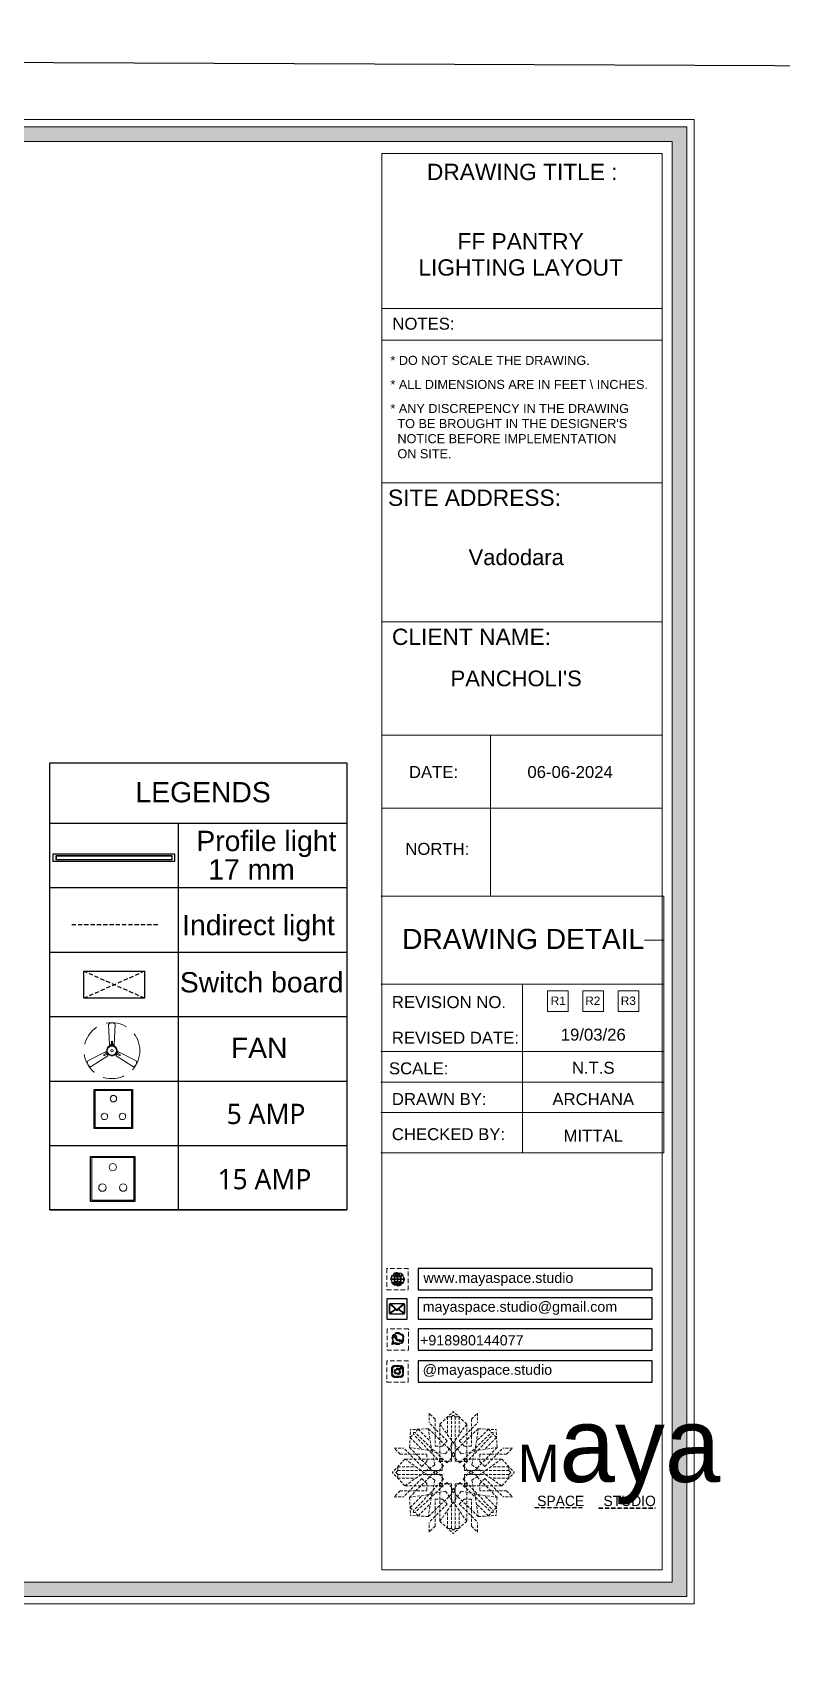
# Model space of a CAD drawing. Header units: millimetres. Extents: x 56222 to 3066687, y -650199 to -121287.
# Drawn here: x 134006.3 to 134095.5, y -184491.2 to -184297.6 of the extents above; entities that cross this region are included whole.
import ezdxf
from ezdxf.enums import TextEntityAlignment as Align

# ---------------------------------------------------------------- set-up
doc = ezdxf.new("R2010")
doc.units = ezdxf.units.MM
doc.header["$MEASUREMENT"] = 0
for name, pattern in [('00 . GROUND FLOOR$0$DASHED', [0.75, 0.5, -0.25]), ('DASHED', [0.75, 0.5, -0.25]), ('DASHED2', [0.375, 0.25, -0.125]), ('DASHEDX2', [1.5, 1, -0.5])]:
    doc.linetypes.add(name, pattern=pattern)
for name, color, linetype, lineweight in [('Dimension', 10, 'DASHEDX2', 20), ('el', 7, 'Continuous', 20), ('ELEC-wires', 1, 'DASHED2', 13), ('Electrical', 84, 'Continuous', 30), ('FURNITURE-1', 252, 'Continuous', 13), ('hatch-rcc', 251, 'Continuous', 9), ('NAME PLATE', 7, 'Continuous', 25), ('TILE', 14, 'Continuous', 9)]:
    doc.layers.add(name, color=color, linetype=linetype, lineweight=lineweight)
doc.styles.add('Arial', font='arial.ttf')
doc.styles.get("Standard").update_dxf_attribs({"font": 'arial.ttf', "height": 6})

# ---------------------------------------------------------------- blocks, each defined once
blk = doc.blocks.new('FSFSF')
at = {"color": 42, "lineweight": 5, "true_color": 0xe0ac11}
for p, q in [((28600.03, 143.51), (28600.03, 140.16)), ((28602.15, 141.41), (28600.03, 143.51)), ((28603.86, 139.69), (28608.58, 144.08)), ((28613.31, 139.69), (28608.58, 144.08)), ((28615.02, 141.41), (28617.14, 143.51)), ((28617.14, 143.51), (28617.14, 140.16)), ((28593.19, 131.45), (28593.54, 137.71)), ((28599.8, 138.06), (28593.54, 137.71)), ((28596.24, 137.86), (28595.12, 136.69)), ((28596.24, 137.86), (28600.47, 133.65)), ((28601.03, 130), (28599.8, 138.06)), ((28599.8, 138.05), (28608.58, 129.56)), ((28606.47, 133.76), (28600.03, 140.16)), ((28602.15, 141.41), (28602.15, 131.95)), ((28603.86, 126.58), (28603.86, 139.69)), ((28603.86, 139.69), (28608.58, 133.02)), ((28607.9, 142.22), (28606.58, 142.22)), ((28606.58, 142.22), (28606.58, 135.84)), ((28607.9, 142.22), (28608.58, 142.85)), ((28607.9, 142.22), (28607.9, 126.58)), ((28609.27, 142.22), (28608.59, 142.85)), ((28613.31, 139.69), (28608.59, 133.02)), ((28617.37, 138.05), (28608.59, 129.56)), ((28609.27, 142.22), (28609.27, 126.58)), ((28609.27, 142.22), (28610.59, 142.22)), ((28610.59, 142.22), (28610.59, 135.84)), ((28610.7, 133.76), (28617.14, 140.16)), ((28613.31, 126.58), (28613.31, 139.69)), ((28615.02, 141.41), (28615.02, 131.95)), ((28616.14, 130), (28617.37, 138.06)), ((28620.93, 137.86), (28616.7, 133.65)), ((28617.37, 138.06), (28623.63, 137.71)), ((28620.93, 137.86), (28622.05, 136.69)), ((28624, 131.45), (28623.65, 137.71)), ((28593.39, 135), (28594.56, 136.12)), ((28593.39, 135), (28597.6, 130.78)), ((28595.12, 136.69), (28594.53, 136.69)), ((28594.56, 136.12), (28594.56, 136.71)), ((28605.17, 124.98), (28594.56, 136.12)), ((28606.27, 126.08), (28595.12, 136.69)), ((28604.75, 131.95), (28602.15, 131.95)), ((28606.47, 133.76), (28604.75, 131.95)), ((28605.86, 129.18), (28608.58, 133.02)), ((28611.31, 129.18), (28608.59, 133.02)), ((28610.7, 133.76), (28612.42, 131.95)), ((28610.9, 126.08), (28622.05, 136.69)), ((28612.02, 124.98), (28622.62, 136.12)), ((28612.42, 131.95), (28615.02, 131.95)), ((28623.8, 135), (28619.59, 130.78)), ((28622.05, 136.69), (28622.64, 136.69)), ((28622.62, 136.12), (28622.62, 136.71)), ((28623.8, 135), (28622.62, 136.12)), ((28591.56, 127.39), (28587.17, 122.66)), ((28587.73, 131.22), (28591.08, 131.22)), ((28589.84, 129.1), (28587.73, 131.22)), ((28589.84, 129.1), (28599.29, 129.1)), ((28597.49, 124.78), (28591.08, 131.22)), ((28604.66, 127.39), (28591.56, 127.39)), ((28591.56, 127.39), (28598.23, 122.67)), ((28593.19, 131.45), (28601.69, 122.67)), ((28601.25, 130.22), (28593.19, 131.45)), ((28597.49, 124.78), (28599.29, 126.5)), ((28599.29, 126.5), (28599.29, 129.1)), ((28605.86, 129.18), (28601.03, 130)), ((28602.07, 125.39), (28601.25, 130.22)), ((28603.68, 126.54), (28603.68, 127.39)), ((28604.66, 126.54), (28603.68, 126.54)), ((28604.71, 127.57), (28603.86, 127.57)), ((28607.9, 126.58), (28603.86, 126.58)), ((28604.66, 123.35), (28604.66, 127.39)), ((28604.7, 126.58), (28604.71, 127.57)), ((28606.27, 126.08), (28608.58, 128.27)), ((28607.9, 128.92), (28608.58, 129.56)), ((28607.9, 128.92), (28608.58, 128.27)), ((28609.27, 128.92), (28608.59, 129.56)), ((28609.27, 128.92), (28608.59, 128.27)), ((28610.9, 126.08), (28608.59, 128.27)), ((28609.27, 126.58), (28613.31, 126.58)), ((28611.31, 129.18), (28616.14, 130)), ((28612.46, 126.58), (28612.46, 127.57)), ((28612.46, 127.57), (28613.31, 127.57)), ((28612.52, 123.35), (28612.52, 127.39)), ((28612.52, 127.39), (28625.63, 127.39)), ((28612.52, 126.54), (28613.51, 126.54)), ((28613.51, 126.54), (28613.51, 127.39)), ((28615.12, 125.39), (28615.94, 130.22)), ((28623.99, 131.45), (28615.5, 122.67)), ((28615.94, 130.22), (28624, 131.45)), ((28627.34, 129.1), (28617.89, 129.1)), ((28617.89, 126.5), (28617.89, 129.1)), ((28619.7, 124.78), (28617.89, 126.5)), ((28625.63, 127.39), (28618.96, 122.67)), ((28619.7, 124.78), (28626.1, 131.22)), ((28625.63, 127.39), (28630.02, 122.66)), ((28629.45, 131.22), (28626.1, 131.22)), ((28627.34, 129.1), (28629.45, 131.22)), ((28591.56, 117.94), (28587.17, 122.66)), ((28589.03, 123.35), (28588.4, 122.67)), ((28589.03, 121.98), (28588.4, 122.65)), ((28589.03, 123.35), (28589.03, 124.67)), ((28589.03, 124.67), (28595.4, 124.67)), ((28589.03, 123.35), (28604.66, 123.35)), ((28589.03, 121.98), (28604.66, 121.98)), ((28589.03, 121.98), (28589.03, 120.66)), ((28589.03, 120.66), (28595.4, 120.66)), ((28597.49, 120.54), (28591.08, 114.11)), ((28591.56, 117.94), (28598.23, 122.65)), ((28593.19, 113.88), (28601.69, 122.65)), ((28605.17, 120.35), (28594.56, 109.2)), ((28597.49, 120.54), (28599.29, 118.83)), ((28602.07, 125.39), (28598.23, 122.67)), ((28602.07, 119.94), (28598.23, 122.65)), ((28602.33, 123.35), (28601.69, 122.67)), ((28602.33, 121.98), (28601.69, 122.65)), ((28602.33, 123.35), (28602.97, 122.67)), ((28602.33, 121.98), (28602.97, 122.65)), ((28605.17, 124.98), (28602.97, 122.67)), ((28605.17, 120.35), (28602.97, 122.65)), ((28604.66, 121.98), (28604.66, 117.94)), ((28612.02, 124.98), (28614.21, 122.67)), ((28612.02, 120.35), (28614.21, 122.65)), ((28612.02, 120.35), (28622.62, 109.2)), ((28628.16, 123.35), (28612.52, 123.35)), ((28612.52, 121.98), (28612.52, 117.94)), ((28628.16, 121.98), (28612.52, 121.98)), ((28614.85, 123.35), (28614.21, 122.67)), ((28614.85, 121.98), (28614.21, 122.65)), ((28614.85, 123.35), (28615.5, 122.67)), ((28614.85, 121.98), (28615.5, 122.65)), ((28615.12, 125.39), (28618.96, 122.67)), ((28615.12, 119.94), (28618.96, 122.65)), ((28623.99, 113.88), (28615.5, 122.65)), ((28619.7, 120.54), (28617.89, 118.83)), ((28625.63, 117.94), (28618.96, 122.65)), ((28619.7, 120.54), (28626.1, 114.11)), ((28628.16, 124.67), (28621.78, 124.67)), ((28628.16, 120.66), (28621.78, 120.66)), ((28625.63, 117.94), (28630.02, 122.66)), ((28628.16, 123.35), (28628.16, 124.67)), ((28628.16, 123.35), (28628.78, 122.67)), ((28628.16, 121.98), (28628.78, 122.65)), ((28628.16, 121.98), (28628.16, 120.66)), ((28589.84, 116.23), (28587.73, 114.11)), ((28589.84, 116.23), (28599.29, 116.23)), ((28604.66, 117.94), (28591.56, 117.94)), ((28601.25, 115.1), (28593.19, 113.87)), ((28593.39, 110.32), (28597.6, 114.55)), ((28606.27, 119.15), (28595.12, 108.54)), ((28599.29, 118.83), (28599.29, 116.23)), ((28599.8, 107.17), (28608.58, 115.67)), ((28601.03, 115.23), (28599.8, 107.17)), ((28605.86, 116.05), (28601.03, 115.23)), ((28602.07, 119.94), (28601.25, 115.1)), ((28604.66, 118.78), (28603.68, 118.78)), ((28603.68, 118.78), (28603.68, 117.94)), ((28607.9, 118.65), (28603.86, 118.65)), ((28603.86, 118.65), (28603.86, 105.54)), ((28604.71, 117.66), (28603.86, 117.66)), ((28604.7, 118.65), (28604.71, 117.66)), ((28605.86, 116.05), (28608.58, 112.21)), ((28606.27, 119.15), (28608.58, 116.96)), ((28607.9, 103.01), (28607.9, 118.65)), ((28607.9, 116.31), (28608.58, 116.96)), ((28607.9, 116.31), (28608.58, 115.67)), ((28610.9, 119.15), (28608.59, 116.96)), ((28609.27, 116.31), (28608.59, 116.96)), ((28609.27, 116.31), (28608.59, 115.67)), ((28611.31, 116.05), (28608.59, 112.21)), ((28617.37, 107.17), (28608.59, 115.67)), ((28609.27, 118.65), (28613.31, 118.65)), ((28609.27, 103.01), (28609.27, 118.65)), ((28610.9, 119.15), (28622.05, 108.54)), ((28611.31, 116.05), (28616.14, 115.23)), ((28612.46, 118.65), (28612.46, 117.66)), ((28612.46, 117.66), (28613.31, 117.66)), ((28612.52, 118.78), (28613.51, 118.78)), ((28612.52, 117.94), (28625.63, 117.94)), ((28613.31, 118.65), (28613.31, 105.54)), ((28613.51, 118.78), (28613.51, 117.94)), ((28615.12, 119.94), (28615.94, 115.1)), ((28615.94, 115.1), (28624, 113.87)), ((28616.14, 115.23), (28617.37, 107.17)), ((28617.89, 118.83), (28617.89, 116.23)), ((28627.34, 116.23), (28617.89, 116.23)), ((28623.8, 110.32), (28619.59, 114.55)), ((28627.34, 116.23), (28629.45, 114.11)), ((28587.73, 114.11), (28591.08, 114.11)), ((28593.19, 113.87), (28593.54, 107.62)), ((28593.39, 110.32), (28594.56, 109.2)), ((28594.56, 109.2), (28594.56, 108.61)), ((28596.24, 107.37), (28600.47, 111.58)), ((28606.47, 111.47), (28600.03, 105.07)), ((28602.15, 103.82), (28602.15, 113.27)), ((28604.75, 113.27), (28602.15, 113.27)), ((28603.86, 105.54), (28608.58, 112.21)), ((28606.47, 111.47), (28604.75, 113.27)), ((28606.58, 103.01), (28606.58, 109.38)), ((28613.31, 105.54), (28608.59, 112.21)), ((28610.59, 103.01), (28610.59, 109.38)), ((28610.7, 111.47), (28612.42, 113.27)), ((28610.7, 111.47), (28617.14, 105.07)), ((28612.42, 113.27), (28615.02, 113.27)), ((28615.02, 103.82), (28615.02, 113.27)), ((28620.93, 107.37), (28616.7, 111.58)), ((28623.8, 110.32), (28622.62, 109.2)), ((28622.62, 109.2), (28622.62, 108.61)), ((28624, 113.87), (28623.65, 107.62)), ((28629.45, 114.11), (28626.1, 114.11)), ((28599.8, 107.17), (28593.54, 107.52)), ((28595.12, 108.54), (28594.53, 108.54)), ((28596.24, 107.37), (28595.12, 108.54)), ((28600.03, 101.71), (28600.03, 105.07)), ((28602.15, 103.82), (28600.03, 101.71)), ((28603.86, 105.54), (28608.58, 101.15)), ((28607.9, 103.01), (28606.58, 103.01)), ((28607.9, 103.01), (28608.58, 102.38)), ((28613.31, 105.54), (28608.58, 101.15)), ((28609.27, 103.01), (28608.59, 102.38)), ((28609.27, 103.01), (28610.59, 103.01)), ((28615.02, 103.82), (28617.14, 101.71)), ((28617.14, 101.71), (28617.14, 105.07)), ((28617.37, 107.17), (28623.63, 107.52)), ((28620.93, 107.37), (28622.05, 108.54)), ((28622.05, 108.54), (28622.64, 108.54))]:
    blk.add_line(p, q, dxfattribs=at)
blk = doc.blocks.new('hgwg')
at = {"layer": 'Dimension', "true_color": 0xd39e00}
h = blk.add_hatch(color=42, dxfattribs=at)
h.dxf.hatch_style = 1
h.paths.add_polyline_path([(27505.71, 45.05), (27494.27, 45.05), (27494.27, 44.9), (27505.71, 44.9)])
h = blk.add_hatch(color=42, dxfattribs=at)
h.dxf.hatch_style = 1
h.paths.add_polyline_path([(27523.3, 44.9), (27509.68, 44.9), (27509.68, 44.75), (27523.3, 44.75)])
at = {"layer": 'Dimension', "color": 42, "true_color": 0xd39e00}
for p, q in [((27494.27, 45.05), (27505.71, 45.05)), ((27494.27, 44.9), (27494.27, 45.05)), ((27494.27, 44.9), (27505.71, 44.9)), ((27505.71, 45.05), (27505.71, 44.9)), ((27509.68, 44.9), (27523.3, 44.9)), ((27509.68, 44.9), (27509.68, 44.75)), ((27509.68, 44.75), (27523.3, 44.75)), ((27523.3, 44.75), (27523.3, 44.9))]:
    blk.add_line(p, q, dxfattribs=at)
at = {"layer": 'Dimension', "color": 42, "true_color": 0xd39e00, "attachment_point": 1}
for s, width, insert, char_height in [('{\\fCinzel|b0|i0|c0|p2;\\H1.5x;M\\fAmsterdam One|b0|i0|c0|p2;\\H2x;aya}', 85.3277, (27490.17, 69.17), 6), ('{\\fCinzel|b0|i0|c0|p0;SPACE     STUDIO}', 66.129, (27494.83, 47.86), 2.5)]:
    blk.add_mtext_dynamic_manual_height_columns(s, width=width, gutter_width=30, heights=[0], dxfattribs=dict(at, insert=insert, char_height=char_height))
blk = doc.blocks.new('QEGW4TG')
at = {"layer": 'Dimension', "true_color": 0x000000}
h = blk.add_hatch(color=18, dxfattribs=at)
h.dxf.hatch_style = 1
h.paths.add_polyline_path([(1.19, 1.98), (1.03, 1.3, 0.550912), (1.11, 1.23), (1.75, 1.39, 6.344125)])
h.paths.add_polyline_path([(1.81, 1.7), (1.4, 1.6), (1.5, 2.03, -9.071339)], flags=16)
h.paths.add_polyline_path([(1.75, 2.69, -0.387513), (1.89, 3.19, -0.360742), (2.01, 3.18), (2.17, 2.86, -0.071517), (2.06, 2.73, 0.321676), (2.05, 2.65, 0.122183), (2.53, 2.25, 0.066047), (2.69, 1.93, 0.375674), (3.11, 2.16, 0.526753), (3.03, 2.29), (2.79, 2.37, 0.273721), (2.69, 2.34, 0.040749), (2.63, 2.27, -2.427977), (2.45, 2, -0.190785)], flags=0)
h = blk.add_hatch(color=18, dxfattribs=at)
h.dxf.hatch_style = 1
h.paths.add_polyline_path([(2.69, 2.34, 0.040749), (2.63, 2.27, -0.441282), (2.53, 2.25, -0.11828), (2.06, 2.64, -0.441282), (2.07, 2.74, 0.040749), (2.13, 2.81, 0.290083), (2.14, 2.92), (2.01, 3.18, 0.316231), (1.91, 3.2, 0.190337), (1.73, 3, 0.170513), (1.72, 2.74, 0.252784), (2.69, 1.93, 0.170513), (2.95, 1.97, 0.190337), (3.11, 2.18, 0.466684), (3.03, 2.29), (2.79, 2.37, 0.273721)])
for p, q in [((1.19, 1.98), (1.03, 1.3)), ((1.1, 1.23), (1.75, 1.39)), ((1.5, 2.03), (1.4, 1.6)), ((1.4, 1.6), (1.81, 1.7)), ((2.01, 3.18), (2.14, 2.92)), ((3.07, 2.28), (2.8, 2.36))]:
    blk.add_line(p, q)
blk.add_lwpolyline([(0, 0), (4.68, 0), (4.68, 4.68), (0, 4.68)], close=True)
for centre, radius, start, end in [((2.39, 2.56), 1.34, 241.4727, 205.6422), ((2.39, 2.56), 1.04, 235.9962, 210.8333), ((1.09, 1.29), 0.0598, 164.8483, 282.1458), ((2.09, 2.87), 0.39, 159.7007, 198.4072), ((2.96, 3.23), 1.33, 201.4218, 258.1669), ((2.07, 2.87), 0.364, 118.9685, 159.3648), ((1.94, 3.12), 0.0896, 41.8985, 123.1344), ((2.11, 2.68), 0.066, 135.9932, 224.8892), ((1.67, 3.16), 0.586, 312.4617, 321.8728), ((3.12, 3.42), 1.31, 216.5455, 243.5279), ((2.05, 2.87), 0.104, 320.3924, 28.6971), ((2.57, 2.3), 0.066, 234.2482, 323.1441), ((3.11, 1.94), 0.586, 137.2645, 146.6756), ((2.76, 2.27), 0.104, 70.4402, 138.745), ((2.75, 2.31), 0.39, 260.7301, 299.4366), ((2.76, 2.29), 0.364, 299.7725, 340.1688), ((3.03, 2.2), 0.0896, 336.0029, 57.2388)]:
    blk.add_arc(centre, radius, start, end)
blk = doc.blocks.new('ASGERG')
at = {"layer": 'Dimension', "true_color": 0x000000}
h = blk.add_hatch(color=18, dxfattribs=at)
h.dxf.hatch_style = 1
h.paths.add_polyline_path([(0.99, 1.7, 0.402382), (1.83, 1.03), (2.96, 1.03, 0.426145), (3.66, 1.9), (3.66, 2.99, 0.402382), (2.83, 3.67), (1.69, 3.67, 0.426145), (0.99, 2.79)])
h.paths.add_polyline_path([(1.27, 1.72, 0.402382), (1.8, 1.3), (2.94, 1.3, 0.426145), (3.38, 1.85), (3.38, 2.97, 0.402382), (2.85, 3.4), (1.72, 3.4, 0.426145), (1.27, 2.85)], flags=16)
h.paths.add_polyline_path([(3.02, 2.35, -1), (1.64, 2.35, -1)], flags=0)
h.paths.add_polyline_path([(2.74, 2.35, -1), (1.92, 2.35, -1)], flags=0)
h.paths.add_polyline_path([(3.19, 3.02, -1), (2.86, 3.02, -1)], flags=0)
h.paths.add_polyline_path([(1.64, 2.35, 1), (3.02, 2.35, 1)], flags=0)
h = blk.add_hatch(color=18, dxfattribs=at)
h.dxf.hatch_style = 1
h.paths.add_polyline_path([(1.64, 2.35, 1), (3.02, 2.35, 1)])
h.paths.add_polyline_path([(2.74, 2.35, 1), (1.92, 2.35, 1)], flags=16)
h = blk.add_hatch(color=18, dxfattribs=at)
h.dxf.hatch_style = 1
h.paths.add_polyline_path([(3.19, 3.02, 1), (2.86, 3.02, 1)])
for p, q in [((1.69, 3.67), (2.96, 3.67)), ((0.99, 2.99), (0.99, 1.7)), ((1.27, 2.97), (1.27, 1.72)), ((1.69, 1.03), (2.96, 1.03)), ((2.94, 3.4), (1.72, 3.4)), ((2.94, 1.3), (1.72, 1.3)), ((3.38, 2.97), (3.38, 1.72)), ((3.66, 2.99), (3.66, 1.7))]:
    blk.add_line(p, q)
blk.add_lwpolyline([(0, 0), (4.68, 0), (4.68, 4.68), (0, 4.68)], close=True)
for centre, radius in [((2.33, 2.35), 0.694), ((2.33, 2.35), 0.414), ((3.02, 3.02), 0.168)]:
    blk.add_circle(centre, radius)
for centre, radius, start, end in [((1.76, 2.89), 0.778, 94.8631, 172.8127), ((2.89, 2.89), 0.778, 7.1873, 85.1369), ((1.76, 1.8), 0.778, 187.1873, 265.1369), ((1.76, 2.91), 0.491, 94.8631, 172.8127), ((1.76, 1.78), 0.491, 187.1873, 265.1369), ((2.9, 2.91), 0.491, 7.1873, 85.1369), ((2.9, 1.78), 0.491, 274.8631, 352.8127), ((2.89, 1.8), 0.778, 274.8631, 352.8127)]:
    blk.add_arc(centre, radius, start, end)
blk = doc.blocks.new('DTGWEGEARG')
at = {"layer": 'Dimension', "true_color": 0x000000}
h = blk.add_hatch(color=18, dxfattribs=at)
h.dxf.hatch_style = 1
h.paths.add_polyline_path([(3.83, 2.34, 1), (0.85, 2.34, 1)])
h.paths.add_polyline_path([(2.41, 1.12), (2.41, 1.69, -0.058279), (2.81, 1.63, -0.103353)], flags=16)
h.paths.add_polyline_path([(2.26, 1.13, -0.101741), (1.87, 1.63, -0.057171), (2.26, 1.69)], flags=16)
h.paths.add_polyline_path([(2.17, 1.01, -0.105795), (1.72, 1.58, 0.055205), (1.38, 1.41, 0.169822)], flags=16)
h.paths.add_polyline_path([(3.02, 1.72, 0.081336), (3.13, 2.27), (3.68, 2.27, -0.152069), (3.4, 1.52, 0.05687)], flags=16)
h.paths.add_polyline_path([(2.87, 1.77, 0.061945), (2.41, 1.84), (2.41, 2.27), (2.98, 2.27, -0.081344)], flags=16)
h.paths.add_polyline_path([(2.26, 1.84, 0.060923), (1.8, 1.77, -0.081344), (1.7, 2.27), (2.26, 2.27)], flags=16)
h.paths.add_polyline_path([(1.66, 1.72, 0.05687), (1.28, 1.52, -0.152069), (1, 2.27), (1.55, 2.27, 0.081336)], flags=16)
h.paths.add_polyline_path([(2.98, 2.42), (2.41, 2.42), (2.41, 2.83, 0.061945), (2.87, 2.91, -0.080009)], flags=16)
h.paths.add_polyline_path([(3.13, 2.42, 0.080116), (3.02, 2.96, 0.127778), (2.51, 3.67, -0.36029), (3.68, 2.42)], flags=16)
h.paths.add_polyline_path([(2.26, 2.42), (1.7, 2.42, -0.080009), (1.8, 2.91, 0.060923), (2.26, 2.84)], flags=16)
h.paths.add_polyline_path([(1.55, 2.42), (1, 2.42, -0.150466), (1.28, 3.16, 0.05687), (1.66, 2.96, 0.080116)], flags=16)
h.paths.add_polyline_path([(2.41, 2.98), (2.41, 3.56, -0.103353), (2.81, 3.05, -0.058279)], flags=16)
h.paths.add_polyline_path([(2.26, 2.99, -0.057171), (1.87, 3.05, -0.101741), (2.26, 3.55)], flags=16)
h.paths.add_polyline_path([(1.72, 3.1, -0.055205), (1.38, 3.27, -0.169822), (2.17, 3.67, 0.105795)], flags=16)
blk.add_lwpolyline([(0, 0), (4.68, 0), (4.68, 4.68), (0, 4.68)], close=True)
at = {"layer": 'Dimension', "color": 18, "true_color": 0x000000}
for p, q in [((1, 2.42), (1.55, 2.42)), ((1, 2.27), (1.55, 2.27)), ((1.7, 2.42), (2.26, 2.42)), ((1.7, 2.27), (2.26, 2.27)), ((2.26, 3.55), (2.26, 2.99)), ((2.26, 2.84), (2.26, 2.42)), ((2.26, 2.27), (2.26, 1.84)), ((2.26, 1.69), (2.26, 1.13)), ((2.41, 3.56), (2.41, 2.98)), ((2.41, 2.83), (2.41, 2.42)), ((2.41, 2.42), (2.98, 2.42)), ((2.41, 2.27), (2.98, 2.27)), ((2.41, 2.27), (2.41, 1.84)), ((2.41, 1.69), (2.41, 1.12)), ((3.13, 2.42), (3.68, 2.42)), ((3.13, 2.27), (3.68, 2.27))]:
    blk.add_line(p, q, dxfattribs=at)
blk.add_circle((2.34, 2.34), 1.49, dxfattribs=at)
for centre, radius, start, end in [((2.34, 2.34), 1.34, 97.3549, 135.9073), ((3.28, 2.34), 1.73, 129.9301, 154.0867), ((2.34, 2.34), 1.34, 3.3907, 82.6451), ((1.4, 2.34), 1.73, 25.9133, 50.0699), ((2.34, 2.34), 1.34, 142.3819, 176.6093), ((2.34, 2.34), 1.34, 183.0315, 217.6181), ((2.34, 4.74), 1.9, 236.1399, 249.1595), ((2.34, -0.06), 1.9, 110.8405, 123.8601), ((2.34, 4.74), 1.75, 236.7417, 249.3811), ((2.34, -0.06), 1.75, 110.6189, 123.2583), ((2.34, 2.34), 1.34, 224.0927, 262.6451), ((3.28, 2.34), 1.73, 159.0567, 177.3789), ((3.28, 2.34), 1.73, 182.3435, 200.9433), ((3.28, 2.34), 1.58, 158.8325, 177.1302), ((3.28, 2.34), 1.58, 182.5658, 201.1675), ((3.28, 2.34), 1.73, 205.9133, 230.0699), ((2.34, 4.74), 1.9, 253.6799, 267.6253), ((2.34, -0.06), 1.9, 92.3747, 106.3201), ((3.28, 2.34), 1.58, 130.1073, 153.3446), ((2.34, 4.74), 1.75, 254.3336, 267.422), ((2.34, -0.06), 1.75, 92.578, 105.6664), ((3.28, 2.34), 1.58, 206.6554, 229.8927), ((1.4, 2.34), 1.58, 26.6554, 50.2584), ((2.34, 4.74), 1.75, 272.3248, 285.6664), ((2.34, 4.74), 1.9, 272.1415, 286.3201), ((2.34, -0.06), 1.9, 73.6799, 87.8585), ((2.34, -0.06), 1.75, 74.3336, 87.6752), ((1.4, 2.34), 1.58, 309.7416, 333.3446), ((1.4, 2.34), 1.73, 309.9301, 334.0867), ((2.34, 2.34), 1.34, 277.3549, 315.9073), ((1.4, 2.34), 1.58, 2.8698, 21.1675), ((1.4, 2.34), 1.58, 338.8325, 357.4342), ((2.34, 4.74), 1.75, 290.6189, 303.2583), ((2.34, -0.06), 1.75, 56.7417, 69.3811), ((2.34, 4.74), 1.9, 290.8405, 303.8601), ((1.4, 2.34), 1.73, 2.6211, 20.9433), ((1.4, 2.34), 1.73, 339.0567, 357.6565), ((2.34, -0.06), 1.9, 56.1399, 69.1595), ((2.34, 2.34), 1.34, 322.3819, 356.9685)]:
    blk.add_arc(centre, radius, start, end, dxfattribs=at)
blk = doc.blocks.new('16')
at = {"layer": 'hatch-rcc', "color": 1, "lineweight": 30}
blk.add_lwpolyline([(392822.828, -38266.866), (392825.128, -38266.866), (392825.128, -38269.198), (392822.828, -38269.198)], close=True, dxfattribs=at)
at = {"layer": 'hatch-rcc', "color": 1}
blk.add_lwpolyline([(392822.888, -38266.927), (392825.067, -38266.927), (392825.067, -38269.138), (392822.888, -38269.138)], close=True, dxfattribs=at)
for centre in [(392823.979, -38267.423), (392823.442, -38268.481), (392824.515, -38268.481)]:
    blk.add_circle(centre, 0.195, dxfattribs=at)
blk = doc.blocks.new('erfer')
at = {"layer": 'hatch-rcc', "lineweight": 30}
blk.add_lwpolyline([(1905.9, -1304.21), (1908.38, -1304.21), (1908.38, -1306.73), (1905.9, -1306.73)], close=True, dxfattribs=at)
at = {"layer": 'hatch-rcc'}
blk.add_lwpolyline([(1905.96, -1304.28), (1908.31, -1304.28), (1908.31, -1306.66), (1905.96, -1306.66)], close=True, dxfattribs=at)
for centre in [(1907.14, -1304.81), (1906.56, -1305.95), (1907.72, -1305.95)]:
    blk.add_circle(centre, 0.211, dxfattribs=at)

msp = doc.modelspace()

# ---------------------------------------------------------------- hatches: boundary and pattern name
at = {"layer": 'Dimension', "linetype": 'Continuous', "true_color": 0xd39e00}
h = msp.add_hatch(color=42, dxfattribs=at)
h.paths.add_polyline_path([(133835.587, -184308.787), (133835.587, -184483.822), (134084.261, -184483.822), (134084.261, -184308.787)])
h.paths.add_polyline_path([(133837.333, -184310.533), (134082.516, -184310.533), (134082.516, -184482.077), (133837.333, -184482.077)], flags=16)
at = {"layer": 'Dimension', "true_color": 0x000000}
h = msp.add_hatch(color=18, dxfattribs=at)
h.dxf.hatch_style = 1
h.paths.add_polyline_path([(134050.457, -184450.197, 0.4142136), (134050.643, -184450.011), (134050.643, -184449.085, 0.4142136), (134050.457, -184448.899), (134048.985, -184448.899, 0.4142136), (134048.8, -184449.085), (134048.8, -184450.011, 0.4142136), (134048.985, -184450.197)])
h.paths.add_polyline_path([(134049.858, -184449.638), (134050.539, -184450.093, -0.1989124), (134050.457, -184450.127), (134048.985, -184450.127, -0.1989124), (134048.903, -184450.093), (134049.585, -184449.638), (134049.721, -184449.766)], flags=16)
h.paths.add_polyline_path([(134049.721, -184449.671), (134048.972, -184448.97, -0.0287833), (134048.985, -184448.969), (134050.457, -184448.969, -0.0287833), (134050.471, -184448.97)], flags=16)
h.paths.add_polyline_path([(134049.91, -184449.59), (134050.538, -184449.002, -0.2024819), (134050.573, -184449.085), (134050.573, -184450.011, -0.043076), (134050.572, -184450.031)], flags=16)
h.paths.add_polyline_path([(134049.533, -184449.59), (134048.871, -184450.031, -0.043076), (134048.869, -184450.011), (134048.869, -184449.085, -0.2024819), (134048.905, -184449.002)], flags=16)

# ---------------------------------------------------------------- linework, layer by layer
at = {"color": 242, "linetype": 'DASHED', "true_color": 0xcd2027}
for p, q in [((134019.653, -184412.56), (134012.403, -184409.351)), ((134019.653, -184409.351), (134012.403, -184412.56))]:
    msp.add_line(p, q, dxfattribs=at)
at = {"color": 18, "true_color": 0x000000}
for points in [[(134052.246, -184447.294), (134080.109, -184447.294), (134080.109, -184444.748), (134052.246, -184444.748)], [(134052.246, -184450.77), (134080.109, -184450.77), (134080.109, -184448.224), (134052.246, -184448.224)], [(134052.259, -184454.478), (134080.109, -184454.478), (134080.109, -184451.931), (134052.259, -184451.931)], [(134052.246, -184458.274), (134080.109, -184458.274), (134080.109, -184455.727), (134052.246, -184455.727)]]:
    msp.add_lwpolyline(points, close=True, dxfattribs=at)
msp.add_lwpolyline([(134048.509, -184450.789), (134050.931, -184450.789), (134050.931, -184448.367), (134048.509, -184448.367)], close=True)
at = {"layer": 'Dimension', "color": 42, "linetype": 'Continuous', "true_color": 0xd39e00}
for p, q in [((134081.334, -184330.432), (134047.92, -184330.432)), ((134081.334, -184334.197), (134047.92, -184334.197)), ((134081.334, -184351.179), (134047.92, -184351.179)), ((134081.334, -184367.742), (134047.92, -184367.742)), ((134081.334, -184381.237), (134047.92, -184381.237)), ((134060.848, -184381.237), (134060.848, -184400.42)), ((134081.334, -184389.92), (134047.92, -184389.92)), ((134081.536, -184400.42), (134047.816, -184400.42)), ((134081.536, -184400.42), (134081.536, -184430.962)), ((134079.211, -184405.656), (134081.536, -184405.656)), ((134047.816, -184410.892), (134081.536, -184410.892)), ((134064.676, -184430.962), (134064.676, -184410.892)), ((134081.536, -184418.92), (134047.816, -184418.92)), ((134081.536, -184422.535), (134047.816, -184422.535)), ((134081.536, -184426.151), (134047.816, -184426.151)), ((134047.816, -184430.962), (134081.536, -184430.962))]:
    msp.add_line(p, q, dxfattribs=at)
at = {"layer": 'Dimension', "color": 18, "linetype": 'Continuous', "true_color": 0x000000}
for p, q in [((134048.8, -184449.085), (134048.8, -184450.011)), ((134048.869, -184449.085), (134048.869, -184450.011)), ((134048.871, -184450.031), (134049.533, -184449.59)), ((134048.903, -184450.093), (134049.585, -184449.638)), ((134048.905, -184449.002), (134049.533, -184449.59)), ((134048.972, -184448.97), (134049.721, -184449.671)), ((134048.985, -184448.899), (134050.457, -184448.899)), ((134048.985, -184448.969), (134050.457, -184448.969)), ((134049.585, -184449.638), (134049.721, -184449.766)), ((134049.721, -184449.671), (134050.471, -184448.97)), ((134049.721, -184449.766), (134049.858, -184449.638)), ((134050.539, -184450.093), (134049.858, -184449.638)), ((134049.91, -184449.59), (134050.538, -184449.002)), ((134050.572, -184450.031), (134049.91, -184449.59)), ((134050.573, -184449.085), (134050.573, -184450.011)), ((134050.643, -184449.085), (134050.643, -184450.011)), ((134048.985, -184450.127), (134050.457, -184450.127)), ((134048.985, -184450.197), (134050.457, -184450.197))]:
    msp.add_line(p, q, dxfattribs=at)
at = {"layer": 'Dimension', "color": 42, "linetype": 'Continuous', "true_color": 0xd39e00}
for points in [[(133834.715, -184307.915), (134085.133, -184307.915), (134085.133, -184484.695), (133834.715, -184484.695)], [(133835.587, -184308.787), (134084.261, -184308.787), (134084.261, -184483.822), (133835.587, -184483.822)], [(133837.333, -184310.533), (134082.516, -184310.533), (134082.516, -184482.077), (133837.333, -184482.077)], [(134067.661, -184411.668), (134070.122, -184411.668), (134070.122, -184414.129), (134067.661, -184414.129)], [(134071.876, -184411.668), (134074.337, -184411.668), (134074.337, -184414.129), (134071.876, -184414.129)], [(134076.091, -184411.668), (134078.552, -184411.668), (134078.552, -184414.129), (134076.091, -184414.129)]]:
    msp.add_lwpolyline(points, close=True, dxfattribs=at)
at = {"layer": 'Dimension', "color": 42, "linetype": 'ByBlock', "true_color": 0xd39e00}
msp.add_lwpolyline([(134047.92, -184480.641), (134047.92, -184311.969), (134081.334, -184311.969), (134081.334, -184480.641)], close=True, dxfattribs=at)
at = {"layer": 'Dimension', "color": 18, "true_color": 0x000000}
for centre, radius, start, end in [((134048.985, -184449.085), 0.185, 90, 180), ((134048.985, -184449.085), 0.116, 134.21354, 180), ((134048.985, -184449.085), 0.116, 90, 96.59481), ((134050.457, -184449.085), 0.185, 0, 90), ((134050.457, -184449.085), 0.116, 83.40519, 90), ((134050.457, -184449.085), 0.116, 0, 45.78646), ((134048.985, -184450.011), 0.185, 180, 270), ((134048.985, -184450.011), 0.116, 180, 189.86619), ((134048.985, -184450.011), 0.116, 224.99995, 270), ((134050.457, -184450.011), 0.185, 270, 0), ((134050.457, -184450.011), 0.116, 270, 315.00005), ((134050.457, -184450.011), 0.116, 350.13381, 0)]:
    msp.add_arc(centre, radius, start, end, dxfattribs=at)
at = {"layer": 'ELEC-wires', "color": 5, "linetype": 'ByBlock', "lineweight": 30, "ltscale": 4}
msp.add_lwpolyline([(134012.403, -184409.351), (134019.653, -184409.351), (134019.653, -184412.56), (134012.403, -184412.56)], close=True, dxfattribs=at)
at = {"layer": 'Electrical', "color": 0}
for p, q in [((134008.36, -184391.703), (134043.731, -184391.703)), ((134023.662, -184391.703), (134023.662, -184437.773))]:
    msp.add_line(p, q, dxfattribs=at)
at = {"layer": 'Electrical', "color": 18, "true_color": 0x000000}
for p, q in [((134008.36, -184399.381), (134043.731, -184399.381)), ((134008.36, -184407.059), (134043.731, -184407.059)), ((134008.36, -184414.738), (134043.731, -184414.738)), ((134008.36, -184422.416), (134043.731, -184422.416)), ((134008.36, -184430.094), (134043.731, -184430.094)), ((134008.36, -184437.773), (134043.731, -184437.773))]:
    msp.add_line(p, q, dxfattribs=at)
at = {"layer": 'Electrical', "color": 3, "linetype": '00 . GROUND FLOOR$0$DASHED', "lineweight": 30}
msp.add_line((134021.214, -184403.81), (134010.944, -184403.81), dxfattribs=at)
at = {"layer": 'Electrical', "lineweight": 15, "ltscale": 20}
for p, q in [((134015.357, -184415.707), (134015.48, -184418.063)), ((134016.035, -184418.063), (134016.158, -184415.707)), ((134015.688, -184418.181), (134015.688, -184417.732)), ((134015.827, -184417.736), (134015.827, -184418.181)), ((134014.979, -184418.931), (134012.877, -184420.003)), ((134013.277, -184420.696), (134015.257, -184419.411)), ((134014.799, -184419.275), (134015.186, -184419.052)), ((134015.255, -184419.172), (134014.866, -184419.397)), ((134016.258, -184419.411), (134018.238, -184420.696)), ((134016.646, -184419.395), (134016.26, -184419.172)), ((134016.329, -184419.052), (134016.719, -184419.276)), ((134018.638, -184420.003), (134016.536, -184418.931))]:
    msp.add_line(p, q, dxfattribs=at)
at = {"layer": 'Electrical', "color": 0}
msp.add_lwpolyline([(134008.36, -184384.539), (134043.731, -184384.539), (134043.731, -184437.773), (134008.36, -184437.773)], close=True, dxfattribs=at)
at = {"layer": 'Electrical', "color": 7, "lineweight": 30}
msp.add_lwpolyline([(134008.712, -184396.245), (134023.232, -184396.245), (134023.232, -184395.392), (134008.712, -184395.392)], close=True, dxfattribs=at)
at = {"layer": 'Electrical', "color": 175, "lineweight": 30, "ltscale": 8, "true_color": 0x4554a5}
for points in [[(134022.911, -184395.575), (134022.911, -184396.075), (134009.126, -184396.075), (134009.126, -184395.575)], [(134022.896, -184395.59), (134022.896, -184396.06), (134009.141, -184396.06), (134009.141, -184395.59)]]:
    msp.add_lwpolyline(points, close=True, dxfattribs=at)
at = {"layer": 'Electrical', "linetype": 'DASHED', "lineweight": 15, "ltscale": 5}
msp.add_circle((134015.757, -184418.802), 3.329, dxfattribs=at)
at = {"layer": 'Electrical', "lineweight": 15, "ltscale": 20}
for centre, major_axis, start_param, end_param in [((134015.757, -184415.932), (0.325, 0.325), -0.2721361, 1.8429674), ((134015.757, -184418.802), (0.441, -0.441), 3.141610145497995, 9.42479545267758), ((134015.757, -184418.802), (0.392, -0.392), 0.0000175, 6.2832028), ((134015.546, -184418.027), (0.053, 0.053), 2.8630143, 4.2577845), ((134015.757, -184418.375), (0.237, -0.237), 2.5650573, 2.9513076), ((134015.757, -184418.802), (0.0981, 0.0981), 1.5708138, 7.8539991), ((134015.757, -184417.759), (0.0522, 0.0522), -0.4655363, 1.9836178), ((134015.757, -184418.375), (0.237, 0.237), 0.19032, 0.5765703), ((134015.969, -184418.027), (0.053, -0.053), 5.1670285, 6.5617986), ((134013.272, -184420.236), (0.325, -0.325), 3.3930553, 5.5081589), ((134014.855, -184419.324), (0.0522, -0.0522), 3.1996551, 5.6488092), ((134014.98, -184419.006), (0.053, -0.053), 0.9782383, 2.3730084), ((134015.388, -184419.015), (0.237, -0.237), 3.8555115, 4.2417618), ((134015.388, -184419.015), (0.237, -0.237), 4.6594524, 5.0457027), ((134015.192, -184419.373), (0.053, 0.053), -1.3257759, 0.0689943), ((134016.323, -184419.373), (0.053, -0.053), 3.0726334, 4.4674035), ((134016.127, -184419.015), (0.237, 0.237), 4.3791102, 4.7653605), ((134016.127, -184419.015), (0.237, 0.237), 5.1830512, 5.5693015), ((134016.534, -184419.006), (0.053, -0.053), 2.3394156, 3.7341857), ((134016.661, -184419.322), (0.0522, 0.0522), 3.7232539, 6.172408), ((134018.242, -184420.236), (0.325, -0.325), 5.4874504, 7.602554)]:
    msp.add_ellipse(centre, major_axis=major_axis, ratio=1, start_param=start_param, end_param=end_param, dxfattribs=at)
at = {"layer": 'TILE', "color": 1, "lineweight": 30}
msp.add_lwpolyline([(133149.693, -184297.557), (134371.584, -184302.616), (134371.584, -184802.923), (133149.693, -184797.864)], close=True, dxfattribs=at)

# ---------------------------------------------------------------- block references
at = {"layer": 'Dimension', "color": 42, "true_color": 0xd39e00}
for name, p, xscale, yscale, zscale in [('DTGWEGEARG', (134048.522, -184447.294), 0.5444002212164761, 0.5444002212164761, 0.5444002212164761), ('QEGW4TG', (134048.535, -184454.478), 0.5444002212164761, 0.5444002212164761, 0.5444002212164761), ('ASGERG', (134048.522, -184458.274), 0.5444002212164761, 0.5444002212164761, 0.5444002212164761), ('FSFSF', (124367.069, -184510.576), 0.338687303788186, 0.338687303788186, 0.338687303788186), ('hgwg', (120476.822, -184495.454), 0.4942603516447072, 0.4942603516447072, 0.4942603516447072)]:
    msp.add_blockref(name, p, dxfattribs=dict(at, xscale=xscale, yscale=yscale, zscale=zscale))
at = {"layer": 'el', "color": 18, "true_color": 0x000000, "xscale": 2.295967517698441, "yscale": 2.295967517698441, "zscale": 2.295967517698441}
msp.add_blockref('16', (-767895.237, -96571.914), dxfattribs=at)
at = {"layer": 'FURNITURE-1', "xscale": 1.848081455994646, "yscale": 1.848081455994646, "zscale": 1.848081455994646}
msp.add_blockref('erfer', (130491.375, -182013.124), dxfattribs=at)

# ---------------------------------------------------------------- texts
at = {"color": 18, "true_color": 0x000000, "char_height": 1.21726, "attachment_point": 1}
for s, width, gutter_width, insert in [('www.mayaspace.studio', 8.17445, 6.838, (134052.874, -184445.245)), ('mayaspace.studio@gmail.com', 5.09979, 4.266, (134052.777, -184448.679)), ('+918980144077', 19.88679, 4.266, (134052.462, -184452.683)), ('@mayaspace.studio', 5.09979, 4.266, (134052.777, -184456.183))]:
    msp.add_mtext_dynamic_manual_height_columns(s, width=width, gutter_width=gutter_width, heights=[0], dxfattribs=dict(at, insert=insert))
at = {"layer": 'Electrical', "color": 1, "attachment_point": 3}
for s, insert, char_height in [('LEGENDS', (134034.679, -184386.815), 2.4149), ('Profile light', (134042.498, -184392.619), 2.41488), ('17 mm', (134037.543, -184396.005), 2.4149), ('Indirect light', (134042.304, -184402.643), 2.41488), ('Switch board', (134043.349, -184409.45), 2.41488), ('FAN', (134036.674, -184417.264), 2.4149)]:
    msp.add_mtext_dynamic_manual_height_columns(s, width=58.24889, gutter_width=0.805, heights=[3.085], dxfattribs=dict(at, insert=insert, char_height=char_height))
at = {"layer": 'Electrical', "color": 1, "char_height": 2.41488, "width": 58.24889, "attachment_point": 3}
for s, insert in [('{\\fMalgun Gothic|b0|i0|c0|p34;5 AMP}', (134038.809, -184425.127)), ('{\\fMalgun Gothic|b0|i0|c0|p34;15\\fMalgun Gothic|b1|i0|c0|p34; \\fMalgun Gothic|b0|i0|c0|p34;AMP}', (134039.515, -184432.892))]:
    msp.add_mtext(s, dxfattribs=dict(at, insert=insert))
at = {"layer": 'NAME PLATE', "style": 'Arial'}
for s, height, p in [('DRAWING TITLE : ', 1.93851, (134065.023, -184315.125)), ('FF PANTRY', 1.9385, (134064.452, -184323.387)), ('LIGHTING LAYOUT', 1.93851, (134064.452, -184326.504)), ('NOTES:', 1.4243, (134052.876, -184332.943)), ('SITE ADDRESS:', 1.93851, (134058.955, -184353.926)), ('Vadodara', 1.8739, (134063.926, -184360.98)), ('CLIENT NAME:', 1.93851, (134058.601, -184370.488)), ("PANCHOLI'S", 1.8739, (134063.926, -184375.41)), ('DATE:', 1.4243, (134054.071, -184386.329)), ('06-06-2024', 1.4243, (134070.348, -184386.329)), ('NORTH:', 1.4243, (134054.525, -184395.486)), ('DRAWING DETAIL', 2.39663, (134064.755, -184406.695)), ('REVISION NO.', 1.42433, (134055.91, -184413.73)), ('REVISED DATE: ', 1.42433, (134056.961, -184417.977)), ('SCALE:', 1.4243, (134052.303, -184421.62)), ('DRAWN BY:', 1.4243, (134054.749, -184425.28)), ('ARCHANA', 1.4243, (134073.106, -184425.285)), ('CHECKED BY:', 1.42433, (134055.855, -184429.459)), ('MITTAL', 1.4243, (134073.106, -184429.648))]:
    msp.add_text(s, height=height, dxfattribs=at).set_placement(p, align=Align.CENTER)
for s, p in [('R1', (134068.038, -184413.362)), ('R2', (134072.161, -184413.362))]:
    msp.add_text(s, height=1.0041, dxfattribs=at).set_placement(p)
at = {"layer": 'NAME PLATE', "char_height": 1.07726, "width": 41.62027, "attachment_point": 1, "style": 'Arial'}
for s, insert in [('* DO NOT SCALE THE DRAWING.', (134048.94, -184336.061)), ('* ALL DIMENSIONS ARE IN FEET \\\\ INCHES.', (134048.94, -184338.925)), ("* ANY DISCREPENCY IN THE DRAWING \\P  TO BE BROUGHT IN THE DESIGNER'S\\P  NOTICE BEFORE IMPLEMENTATION \\P  ON SITE.", (134048.94, -184341.79))]:
    msp.add_mtext(s, dxfattribs=dict(at, insert=insert))
at = {"layer": 'NAME PLATE', "lineweight": 0, "attachment_point": 2, "style": 'Arial'}
for s, insert, char_height, width in [('R3', (134077.291, -184412.354), 1.0041, 1.95972), ('19/03/26', (134073.106, -184416.181), 1.4243, 12.34348), ('N.T.S', (134073.106, -184420.124), 1.4243, 2.77991)]:
    msp.add_mtext(s, dxfattribs=dict(at, insert=insert, char_height=char_height, width=width))

doc.saveas('drawing.dxf')
